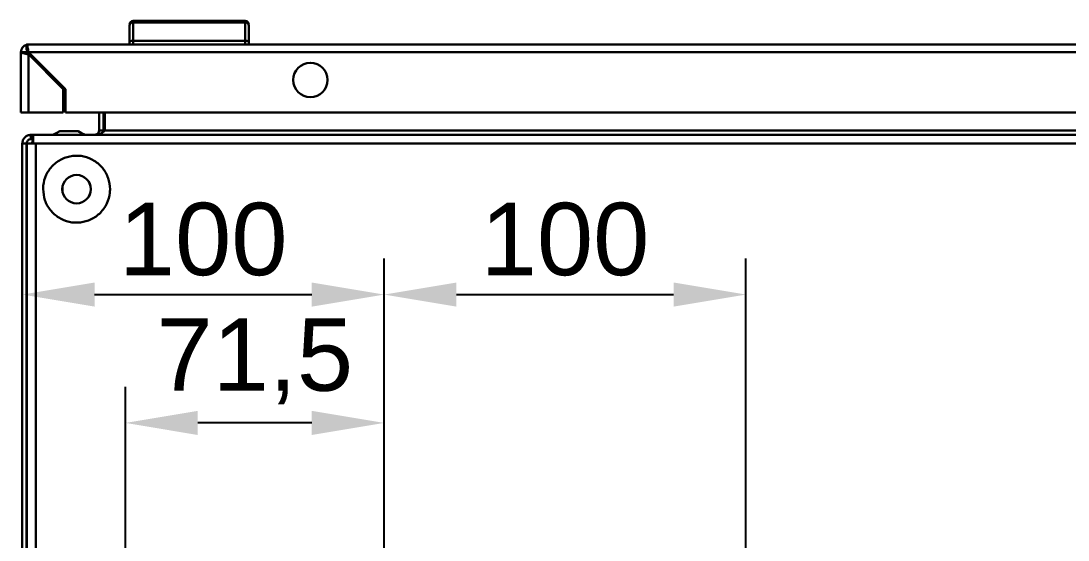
# Model space of a CAD drawing. Header units: millimetres. Extents: x 0 to 53000, y -591 to 24400.
# Drawn here: x 13968.6 to 14258, y 11925.2 to 12068.6 of the extents above; entities that cross this region are included whole.
import ezdxf

# ---------------------------------------------------------------- set-up
doc = ezdxf.new("R2010")
doc.units = ezdxf.units.MM
doc.layers.add('Основная', color=7, linetype='Continuous', lineweight=30)
doc.layers.add('размеры', color=3, linetype='Continuous')
doc.styles.get("Standard").update_dxf_attribs({"font": 'arial.ttf'})
doc.dimstyles.new('ISO2', dxfattribs={"dimtxt": 20, "dimasz": 20, "dimexe": 10, "dimexo": 5, "dimgap": 5, "dimtad": 1, "dimdec": 4, "dimdsep": 46, "dimlunit": 6, "dimtxsty": 'Standard', "dimcen": 20, "dimadec": 0, "dimazin": 0, "dimtfac": 1, "dimtdec": 4, "dimtmove": 0, "dimatfit": 3, "dimfxl": 1, "dimtolj": 1, "dimtzin": 0, "dimarcsym": 0})

# ---------------------------------------------------------------- blocks, each defined once
blk = doc.blocks.new('*D462')
at = {"layer": 'Defpoints', "color": 0, "transparency": 16777216}
for p in [(13997.44, 11957.55), (13997.44, 11845.61), (14068.94, 11845.61)]:
    blk.add_point(p, dxfattribs=at)
at = {"layer": 'размеры', "color": 0, "lineweight": -2, "transparency": 16777216}
for p, q in [((13997.44, 11850.61), (13997.44, 11967.55)), ((14068.94, 11850.61), (14068.94, 11967.55)), ((14048.94, 11957.55), (14017.44, 11957.55))]:
    blk.add_line(p, q, dxfattribs=at)
at = {"layer": 'размеры', "color": 0, "transparency": 16777216}
for points in [[(14017.44, 11960.88), (14017.44, 11954.21), (13997.44, 11957.55)], [(14048.94, 11960.88), (14048.94, 11954.21), (14068.94, 11957.55)]]:
    blk.add_solid(points, dxfattribs=at)
at = {"layer": 'размеры', "color": 0, "transparency": 16777216, "insert": (14033.19, 11974.57), "char_height": 20, "attachment_point": 5}
blk.add_mtext('\\A1;71,5', dxfattribs=at)
blk = doc.blocks.new('*D504')
at = {"layer": 'Defpoints', "color": 0, "transparency": 16777216}
for p in [(14068.94, 11993), (13968.94, 11845.61), (14068.94, 11845.61)]:
    blk.add_point(p, dxfattribs=at)
at = {"layer": 'размеры', "color": 0, "lineweight": -2, "transparency": 16777216}
for p, q in [((13968.94, 11850.61), (13968.94, 12003)), ((14068.94, 11850.61), (14068.94, 12003)), ((13988.94, 11993), (14048.94, 11993))]:
    blk.add_line(p, q, dxfattribs=at)
at = {"layer": 'размеры', "color": 0, "transparency": 16777216}
for points in [[(13988.94, 11996.33), (13988.94, 11989.67), (13968.94, 11993)], [(14048.94, 11996.33), (14048.94, 11989.67), (14068.94, 11993)]]:
    blk.add_solid(points, dxfattribs=at)
at = {"layer": 'размеры', "color": 0, "transparency": 16777216, "insert": (14018.94, 12008.21), "char_height": 20, "attachment_point": 5}
blk.add_mtext('\\A1;100', dxfattribs=at)
blk = doc.blocks.new('*D505')
at = {"layer": 'Defpoints', "color": 0, "transparency": 16777216}
for p in [(14168.94, 11993), (14068.94, 11845.61), (14168.94, 11845.61)]:
    blk.add_point(p, dxfattribs=at)
at = {"layer": 'размеры', "color": 0, "lineweight": -2, "transparency": 16777216}
for p, q in [((14068.94, 11850.61), (14068.94, 12003)), ((14168.94, 11850.61), (14168.94, 12003)), ((14088.94, 11993), (14148.94, 11993))]:
    blk.add_line(p, q, dxfattribs=at)
at = {"layer": 'размеры', "color": 0, "transparency": 16777216}
for points in [[(14088.94, 11996.33), (14088.94, 11989.67), (14068.94, 11993)], [(14148.94, 11996.33), (14148.94, 11989.67), (14168.94, 11993)]]:
    blk.add_solid(points, dxfattribs=at)
at = {"layer": 'размеры', "color": 0, "transparency": 16777216, "insert": (14118.94, 12008.21), "char_height": 20, "attachment_point": 5}
blk.add_mtext('\\A1;100', dxfattribs=at)

msp = doc.modelspace()

# ---------------------------------------------------------------- linework, layer by layer
at = {"layer": 'Основная', "linetype": 'Continuous'}
for p, q in [((13999.57096, 12068.57865), (13999.57096, 12068.18482)), ((14030.57095, 12068.57865), (13999.57096, 12068.57865)), ((13999.57096, 12068.18482), (13999.57096, 12063.07867)), ((14030.57095, 12068.18482), (13999.57096, 12068.18482)), ((14030.57095, 12068.18482), (14030.57095, 12068.57865)), ((14030.57095, 12063.07867), (14030.57095, 12068.18482)), ((13970.67096, 12062.07866), (13970.07095, 12062.07866)), ((13970.07095, 12061.99112), (13970.07095, 12062.07866)), ((13970.07095, 12060.57865), (13970.07095, 12061.99112)), ((14563.47095, 12062.07866), (13970.67096, 12062.07866)), ((13998.57094, 12062.87702), (13998.57094, 12062.07866)), ((13999.57096, 12062.07866), (13999.57096, 12063.07867)), ((14030.57095, 12063.07867), (13999.57096, 12063.07867)), ((14030.57095, 12062.07866), (14030.57095, 12063.07867)), ((14031.57095, 12062.07866), (14031.57095, 12062.87702)), ((13968.57094, 12059.97866), (13968.57094, 12043.27866)), ((13968.57094, 12059.97866), (13970.07095, 12059.97866)), ((13970.67096, 12059.97866), (14563.47095, 12059.97866)), ((13970.67096, 12059.97866), (13980.87095, 12049.77866)), ((13970.67096, 12043.27866), (13970.67096, 12059.37866)), ((13980.27094, 12049.77866), (13970.67096, 12059.37866)), ((13980.27094, 12043.27866), (13980.27094, 12049.77866)), ((13980.87095, 12049.77866), (13980.87095, 12043.27866)), ((13968.57094, 12043.27866), (13970.67096, 12043.27866)), ((13970.67096, 12043.27866), (13980.27094, 12043.27866)), ((13980.87095, 12043.27866), (14553.27096, 12043.27866)), ((13990.14365, 12043.27866), (13990.14365, 12038.3139)), ((13991.34367, 12038.3139), (13991.34367, 12043.27866)), ((13991.76793, 12043.27866), (13991.76793, 12038.3139)), ((13971.34366, 12037.11391), (13971.34366, 12035.91391)), ((13971.98006, 12037.11391), (13971.34366, 12037.11391)), ((13971.95604, 12035.91391), (13971.34366, 12035.91391)), ((14565.90726, 12037.11391), (13971.98006, 12037.11391)), ((13983.84365, 12038.11392), (13979.84367, 12038.11392)), ((13990.14365, 12038.3139), (13991.34367, 12038.3139)), ((13991.34367, 12038.3139), (13991.26147, 12037.89803)), ((13991.76793, 12038.3139), (14546.11938, 12038.3139)), ((13968.94365, 12034.71392), (13968.94365, 11764.5139)), ((13970.14367, 12034.71392), (13968.94365, 12034.71392)), ((13970.14367, 12034.71392), (13970.14367, 11764.5139)), ((13970.14367, 12034.71392), (13970.24365, 12034.71392)), ((13970.24365, 12034.71392), (13970.24365, 11764.5139)), ((13971.94367, 12034.71392), (13970.24365, 12034.71392)), ((13971.94367, 12034.71392), (13972.64366, 12034.71392)), ((13972.64366, 12034.71392), (13972.64366, 11764.5139)), ((14566.24367, 12034.71392), (13972.64366, 12034.71392)), ((13970.24365, 11983.61391), (13970.14367, 11983.61391)), ((13970.24365, 11983.6086), (13970.14367, 11983.6086)), ((13970.14367, 11976.1086), (13970.24365, 11976.1086))]:
    msp.add_line(p, q, dxfattribs=at)
at = {"layer": 'Основная', "linetype": 'Continuous', "flags": 128}
for points in [[(13979.34364, 12038.11392), (13978.34366, 12037.61391), (13977.34367, 12037.11391)], [(13986.34367, 12037.11391), (13985.34366, 12037.61391), (13984.34367, 12038.11392)], [(13984.34367, 12038.11392), (13984.34367, 12038.11392)]]:
    msp.add_lwpolyline(points, dxfattribs=at)
at = {"layer": 'Основная', "linetype": 'Continuous'}
for centre, radius in [((14048.57095, 12052.27866), 4.75), ((13983.94366, 12022.11391), 3.93507), ((13983.94366, 12022.11391), 3.92157)]:
    msp.add_circle(centre, radius, dxfattribs=at)
for centre, radius, start, end in [((13999.53311, 12067.22251), 0.96305, 87.7478445, 177.5558687), ((13999.57095, 12067.57866), 1, 90, 180), ((14030.57095, 12067.57866), 1, 0, 90), ((14030.60878, 12067.22252), 0.96304, 2.4437424, 92.2516935), ((13970.67095, 12059.97866), 2.1, 106.6015496, 180), ((13970.67095, 12059.97866), 0.6, 126.8818189, 180)]:
    msp.add_arc(centre, radius, start, end, dxfattribs=at)
for points, knots in [([(13998.57094, 12062.87702), (13998.57094, 12063.82162), (13998.57094, 12065.7108), (13998.57094, 12066.74599), (13998.57094, 12067.26358)], [0, 0, 0, 0, 0.500000689, 1, 1, 1, 1]), ([(14031.57095, 12062.87702), (14031.57095, 12063.82162), (14031.57095, 12065.7108), (14031.57095, 12066.74599), (14031.57095, 12067.26358)], [0, 0, 0, 0, 0.500000689, 1, 1, 1, 1]), ([(13970.07095, 12062.07866), (13970.11802, 12062.05086), (13970.2088, 12061.99724), (13970.34309, 12061.59604), (13970.47409, 12061.03516), (13970.58358, 12060.45881), (13970.64902, 12060.09923), (13970.67096, 12059.97866)], [0, 0, 0, 0, 0.235056827, 0.45334043, 0.671616261, 0.88989216, 1, 1, 1, 1]), ([(13998.57094, 12062.87702), (13998.57621, 12062.89301), (13998.58616, 12062.92319), (13998.67539, 12062.97265), (13998.82031, 12063.01576), (13999.01287, 12063.0465), (13999.24591, 12063.07151), (13999.44208, 12063.07583), (13999.57096, 12063.07867)], [0, 0, 0, 0, 0.15059269, 0.284326576, 0.500446212, 0.630556869, 0.757293273, 1, 1, 1, 1]), ([(14030.57095, 12063.07867), (14030.69984, 12063.07583), (14030.89602, 12063.07151), (14031.12906, 12063.0465), (14031.32162, 12063.01576), (14031.4665, 12062.97263), (14031.55577, 12062.92319), (14031.56569, 12062.89301), (14031.57095, 12062.87702)], [0, 0, 0, 0, 0.2427400638, 0.3694609103, 0.4995726372, 0.7157108241, 0.8494265739, 1, 1, 1, 1]), ([(13970.67096, 12059.37866), (13970.41228, 12059.42573), (13969.91338, 12059.51651), (13969.2704, 12059.65083), (13968.80948, 12059.78179), (13968.59593, 12059.8913), (13968.57721, 12059.95672), (13968.57094, 12059.97866)], [0, 0, 0, 0, 0.235056426, 0.453342722, 0.671617379, 0.889888771, 1, 1, 1, 1]), ([(13970.67096, 12059.97866), (13970.62095, 12060.05728), (13970.52093, 12060.21453), (13970.37095, 12060.41285), (13970.22093, 12060.5516), (13970.12095, 12060.56963), (13970.07095, 12060.57865)], [0, 0, 0, 0, 0.250007711, 0.500011554, 0.749993481, 1, 1, 1, 1]), ([(13970.07095, 12059.97866), (13970.07996, 12059.92866), (13970.09798, 12059.82867), (13970.23678, 12059.67865), (13970.43507, 12059.52865), (13970.59233, 12059.42866), (13970.67096, 12059.37866)], [0, 0, 0, 0, 0.250003121, 0.500003614, 0.749996879, 1, 1, 1, 1]), ([(13968.94365, 12034.71392), (13968.97972, 12035.0284), (13969.05187, 12035.65738), (13969.60688, 12036.45068), (13970.40018, 12037.00569), (13971.02917, 12037.07784), (13971.34366, 12037.11391)], [0, 0, 0, 0, 0.249997828, 0.499998049, 0.749998271, 1, 1, 1, 1]), ([(13970.14367, 12034.71392), (13970.16171, 12034.87116), (13970.19778, 12035.18564), (13970.47527, 12035.5823), (13970.87192, 12035.8598), (13971.18641, 12035.89587), (13971.34366, 12035.91391)], [0, 0, 0, 0, 0.249996124, 0.49999389, 0.749996076, 1, 1, 1, 1]), ([(13971.64365, 12034.71392), (13971.67168, 12034.87116), (13971.72775, 12035.18564), (13971.81185, 12035.5823), (13971.89595, 12035.8598), (13971.95202, 12035.89587), (13971.98006, 12035.91391)], [0, 0, 0, 0, 0.249996094, 0.499994079, 0.749996347, 1, 1, 1, 1]), ([(13971.98006, 12037.11391), (13971.97703, 12037.07784), (13971.97098, 12037.00569), (13971.96184, 12036.45068), (13971.95276, 12035.65738), (13971.9467, 12035.0284), (13971.94367, 12034.71392)], [0, 0, 0, 0, 0.2500016712, 0.5000019894, 0.7500022302, 1, 1, 1, 1]), ([(13979.84367, 12038.11392), (13979.78752, 12038.11392), (13979.67538, 12038.11392), (13979.52341, 12038.11392), (13979.40828, 12038.11392), (13979.35058, 12038.11392), (13979.3455, 12038.11392), (13979.34364, 12038.11392)], [0, 0, 0, 0, 0.214279924, 0.427925141, 0.652892286, 0.873155619, 1, 1, 1, 1]), ([(13984.34367, 12038.11392), (13984.33809, 12038.11392), (13984.32695, 12038.11392), (13984.25605, 12038.11392), (13984.16598, 12038.11392), (13984.05399, 12038.11392), (13983.93424, 12038.11392), (13983.86144, 12038.11392), (13983.84365, 12038.11392)], [0, 0, 0, 0, 0.213404877, 0.426776901, 0.530610279, 0.721051619, 0.931812484, 1, 1, 1, 1]), ([(13988.94366, 12037.11391), (13989.14941, 12037.14559), (13989.56147, 12037.20904), (13990.04352, 12037.68312), (13990.10996, 12038.10169), (13990.14365, 12038.3139)], [0, 0, 0, 0, 0.329626183, 0.660124759, 1, 1, 1, 1]), ([(13991.76793, 12038.3139), (13991.52755, 12038.10815), (13991.04616, 12037.6961), (13990.31702, 12037.21404), (13989.82799, 12037.1476), (13989.58006, 12037.11391)], [0, 0, 0, 0, 0.3296328292, 0.6601269332, 1, 1, 1, 1]), ([(13974.69365, 12022.11391), (13974.79593, 12021.07377), (13975.00049, 12018.99349), (13976.59498, 12016.22483), (13978.94316, 12014.12017), (13981.87514, 12012.9167), (13985.03496, 12012.75021), (13988.0732, 12013.63921), (13990.64543, 12015.48439), (13992.46236, 12018.07429), (13993.12229, 12020.43047), (13993.24834, 12022.82357), (13992.8397, 12025.23606), (13991.30494, 12028.00251), (13988.94077, 12030.10779), (13986.01311, 12031.31108), (13982.85199, 12031.47762), (13979.81462, 12030.58861), (13977.24021, 12028.74347), (13975.43118, 12026.15333), (13974.74847, 12023.79795), (13974.70421, 12022.43832), (13974.69365, 12022.11391)], [0, 0, 0, 0, 0.053686265, 0.10737235, 0.161058784, 0.214744847, 0.268431133, 0.3221173, 0.375803598, 0.429489788, 0.483176005, 0.500000034, 0.553686213, 0.607372435, 0.661058484, 0.714745073, 0.768430844, 0.822117505, 0.875803385, 0.929489871, 0.983176072, 1, 1, 1, 1])]:
    msp.add_open_spline(points, degree=3, knots=knots, dxfattribs=at)

# ---------------------------------------------------------------- dimensions: what is measured, and where the dimension line sits
at = {"layer": 'размеры'}
for p1, p2, picture, middle in [((13968.94365, 11845.61391), (14068.94365, 11845.61391), '*D504', (14018.94365, 12008.21146)), ((14068.94365, 11845.61391), (14168.94365, 11845.61391), '*D505', (14118.94365, 12008.21146))]:
    dim = msp.add_aligned_dim(p1=p1, p2=p2, distance=147.38609, dimstyle='ISO2', dxfattribs=at)
    dim.commit()
    dim.dimension.update_dxf_attribs({"geometry": picture, "text_midpoint": middle})
dim = msp.add_linear_dim(base=(13997.44367, 11957.54827), p1=(14068.94365, 11845.61391), p2=(13997.44367, 11845.61391), dimstyle='ISO2', dxfattribs=at)
dim.commit()
dim.dimension.update_dxf_attribs({"geometry": '*D462', "text_midpoint": (14033.19366, 11974.56737)})

doc.saveas('drawing.dxf')
